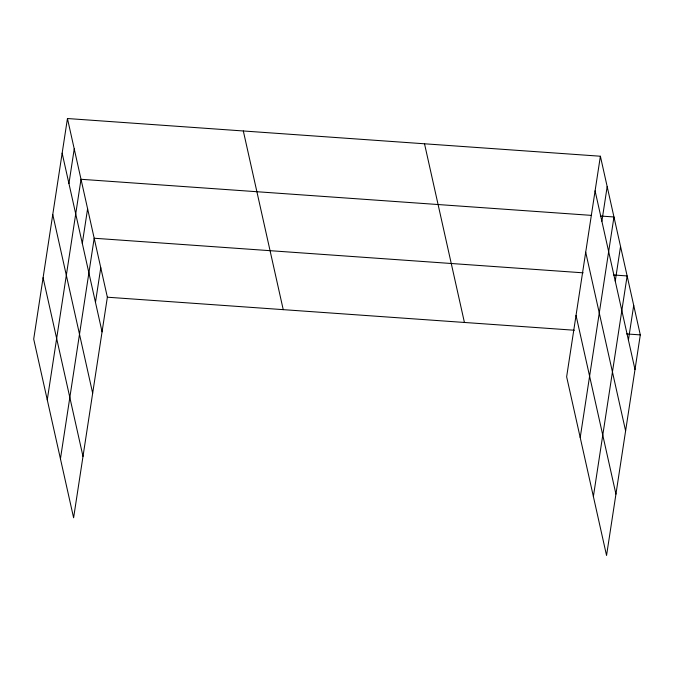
<?xml version="1.0" encoding="UTF-8"?>
<svg xmlns="http://www.w3.org/2000/svg" width="674" height="674" viewBox="0 0 674 674"><rect width="100%" height="100%" fill="white"/><g stroke="black" fill="none" stroke-linecap="round" stroke-linejoin="round"><path stroke-width="1.01" d="M67.451 118.531L33.7 339.106L73.609 517.775L107.36 297.209L67.451 118.531L600.391 156.225L640.3 334.894L606.549 555.469L566.64 376.791L600.391 156.225M68.933 183.547L74.233 148.912M47.264 399.851L81.023 179.284L590.929 215.343M82.304 243.398L87.603 208.763M60.441 458.817L94.192 238.242L583.162 272.827M95.472 302.356L100.771 267.721M601.882 221.232L607.181 186.597M580.213 437.544L613.963 216.969L600.349 216.009M615.244 281.083L620.543 246.448M593.381 496.502L627.132 275.936L613.525 274.967M628.412 340.05L633.712 305.415M107.36 297.209L574.349 330.235M626.694 333.933L640.3 334.894M595.091 190.86L635.001 369.529M585.706 252.219L625.607 430.888M576.034 315.432L615.935 494.109M424.519 143.789L464.428 322.458M243.322 130.975L283.232 309.644M62.151 153.167L102.06 331.844M52.766 214.526L92.667 393.203M43.085 277.747L82.995 456.416"/></g></svg>
